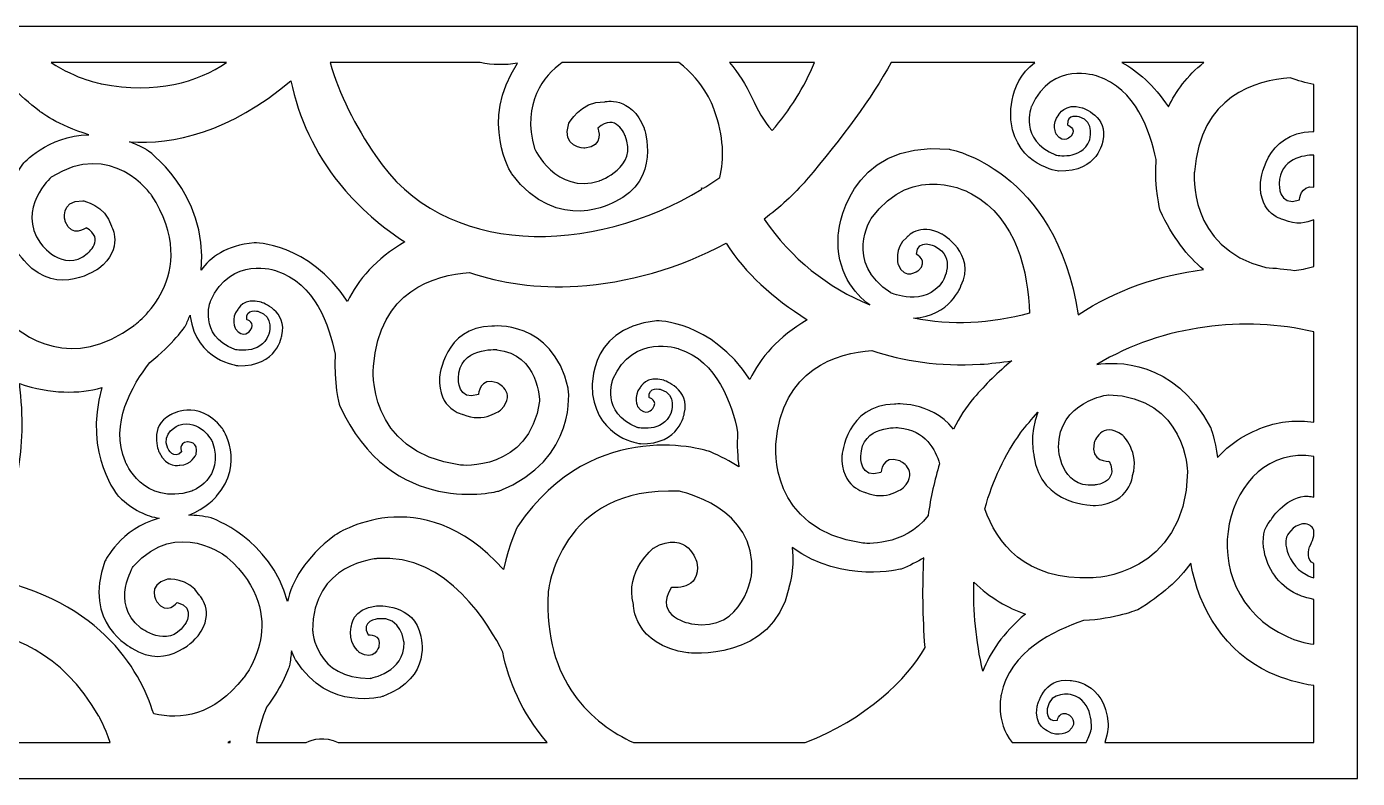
# Model space of a CAD drawing. Header units: centimetres. Extents: x -27 to -17.22, y -5.56 to -2.58.
# Drawn here: x -22.49 to -17.22, y -5.56 to -2.58 of the extents above; entities that cross this region are included whole.
import ezdxf

# ---------------------------------------------------------------- set-up
doc = ezdxf.new("R2010")
doc.units = ezdxf.units.CM
doc.header["$MEASUREMENT"] = 0
doc.layers.add('layer 1', color=7, linetype='Continuous')

msp = doc.modelspace()

# ---------------------------------------------------------------- linework, layer by layer
at = {"layer": 'layer 1', "color": 250}
for points, knots in [([(-17.2242, -2.57962), (-17.2242, -2.57962), (-17.2242, -5.55805), (-17.2242, -5.55805), (-17.2242, -5.55805), (-17.2242, -5.55805), (-26.99914, -5.55805), (-26.99914, -5.55805), (-26.99914, -5.55805), (-26.99914, -5.55805), (-26.99914, -2.57962), (-26.99914, -2.57962), (-26.99914, -2.57962), (-26.99914, -2.57962), (-17.2242, -2.57962), (-17.2242, -2.57962)], [0, 0, 0, 0, 0.2, 0.2, 0.2, 0.2, 0.4, 0.4, 0.4, 0.4, 0.6, 0.6, 0.6, 0.6, 1, 1, 1, 1]), ([(-25.19319, -2.7217), (-25.19319, -2.7217), (-24.76966, -2.7217), (-24.76966, -2.7217), (-24.76966, -2.7217), (-24.75116, -2.80445), (-24.698, -2.85995), (-24.698, -2.85995), (-24.698, -2.85995), (-24.56445, -3.00051), (-24.40727, -2.91109), (-24.40727, -2.91109), (-24.40727, -2.91109), (-24.30679, -2.84292), (-24.31102, -2.7623), (-24.3217, -2.7217), (-24.3217, -2.7217), (-24.3217, -2.7217), (-24.02784, -2.7217), (-24.02784, -2.7217), (-24.02784, -2.7217), (-23.98764, -2.76789), (-23.95603, -2.79324), (-23.95603, -2.79324), (-23.95603, -2.79324), (-23.57171, -3.01401), (-23.29933, -2.80427), (-23.2138, -2.7217), (-23.2138, -2.7217), (-23.2138, -2.7217), (-22.63111, -2.7217), (-22.63111, -2.7217), (-22.63111, -2.7217), (-22.586, -2.78634), (-22.52494, -2.85144), (-22.44338, -2.91507), (-22.44338, -2.91507), (-22.44338, -2.91507), (-22.37047, -2.97145), (-22.24733, -3.00783), (-22.24733, -3.00783), (-22.41365, -3.01214), (-22.50953, -3.12444), (-22.50953, -3.12444), (-22.50953, -3.12444), (-22.67567, -3.35256), (-22.49709, -3.51384), (-22.49709, -3.51384), (-22.49709, -3.51384), (-22.37146, -3.65599), (-22.20833, -3.53785), (-22.20833, -3.53785), (-22.20833, -3.53785), (-22.10668, -3.45782), (-22.15818, -3.3708), (-22.15818, -3.3708), (-22.15818, -3.3708), (-22.18306, -3.28562), (-22.27141, -3.26956), (-22.27141, -3.26956), (-22.27141, -3.26956), (-22.36687, -3.26689), (-22.3411, -3.35149), (-22.3411, -3.35149), (-22.3411, -3.35149), (-22.31522, -3.42027), (-22.25781, -3.37632), (-22.25781, -3.37632), (-22.25781, -3.37632), (-22.18065, -3.42166), (-22.25432, -3.47901), (-22.25432, -3.47901), (-22.25432, -3.47901), (-22.35056, -3.55978), (-22.43948, -3.43821), (-22.43948, -3.43821), (-22.43948, -3.43821), (-22.53559, -3.30036), (-22.39667, -3.17632), (-22.39667, -3.17632), (-22.39667, -3.17632), (-22.15764, -3.02339), (-21.99976, -3.24683), (-21.99976, -3.24683), (-21.99976, -3.24683), (-21.79184, -3.56787), (-22.06892, -3.76324), (-22.06892, -3.76324), (-22.06892, -3.76324), (-22.31281, -3.94466), (-22.50262, -3.81693), (-22.59921, -3.72049), (-22.59921, -3.72049), (-22.99398, -2.79799), (-24.23274, -2.74085), (-24.87494, -3.40558), (-24.87494, -3.40558), (-24.95037, -3.1229), (-25.05841, -2.90042), (-25.19319, -2.7217)], [0, 0, 0, 0, 0.0384615, 0.0384615, 0.0384615, 0.0384615, 0.0769231, 0.0769231, 0.0769231, 0.0769231, 0.1153846, 0.1153846, 0.1153846, 0.1153846, 0.1538462, 0.1538462, 0.1538462, 0.1538462, 0.1923077, 0.1923077, 0.1923077, 0.1923077, 0.2307692, 0.2307692, 0.2307692, 0.2307692, 0.2692308, 0.2692308, 0.2692308, 0.2692308, 0.3076923, 0.3076923, 0.3076923, 0.3076923, 0.3461538, 0.3461538, 0.3461538, 0.3461538, 0.3846154, 0.3846154, 0.3846154, 0.3846154, 0.4230769, 0.4230769, 0.4230769, 0.4230769, 0.4615385, 0.4615385, 0.4615385, 0.4615385, 0.5, 0.5, 0.5, 0.5, 0.5384615, 0.5384615, 0.5384615, 0.5384615, 0.5769231, 0.5769231, 0.5769231, 0.5769231, 0.6153846, 0.6153846, 0.6153846, 0.6153846, 0.6538462, 0.6538462, 0.6538462, 0.6538462, 0.6923077, 0.6923077, 0.6923077, 0.6923077, 0.7307692, 0.7307692, 0.7307692, 0.7307692, 0.7692308, 0.7692308, 0.7692308, 0.7692308, 0.8076923, 0.8076923, 0.8076923, 0.8076923, 0.8461538, 0.8461538, 0.8461538, 0.8461538, 0.8846154, 0.8846154, 0.8846154, 0.8846154, 0.9230769, 0.9230769, 0.9230769, 0.9230769, 1, 1, 1, 1]), ([(-22.39655, -2.7217), (-22.39655, -2.7217), (-21.70258, -2.7217), (-21.70258, -2.7217), (-21.70258, -2.7217), (-21.81841, -2.79968), (-21.97941, -2.84885), (-22.19797, -2.80614), (-22.19797, -2.80614), (-22.19797, -2.80614), (-22.29751, -2.78911), (-22.39655, -2.7217)], [0, 0, 0, 0, 0.25, 0.25, 0.25, 0.25, 0.5, 0.5, 0.5, 0.5, 1, 1, 1, 1]), ([(-21.29213, -2.7217), (-21.29213, -2.7217), (-20.69869, -2.7217), (-20.69869, -2.7217), (-20.69869, -2.7217), (-20.64979, -2.73224), (-20.59911, -2.73293), (-20.54975, -2.72466), (-20.54975, -2.72466), (-20.70471, -2.95588), (-20.57292, -3.16312), (-20.57292, -3.16312), (-20.57292, -3.16312), (-20.3894, -3.40781), (-20.1655, -3.27406), (-20.1655, -3.27406), (-20.1655, -3.27406), (-19.97826, -3.18909), (-20.04879, -2.9825), (-20.04879, -2.9825), (-20.04879, -2.9825), (-20.09939, -2.85174), (-20.20593, -2.87743), (-20.20593, -2.87743), (-20.20593, -2.87743), (-20.3021, -2.8761), (-20.34684, -2.96254), (-20.34684, -2.96254), (-20.34684, -2.96254), (-20.37996, -3.06061), (-20.28411, -3.06081), (-20.28411, -3.06081), (-20.28411, -3.06081), (-20.20461, -3.05586), (-20.2319, -2.98241), (-20.2319, -2.98241), (-20.2319, -2.98241), (-20.16038, -2.91688), (-20.12438, -3.01144), (-20.12438, -3.01144), (-20.12438, -3.01144), (-20.07129, -3.13684), (-20.22554, -3.19032), (-20.22554, -3.19032), (-20.22554, -3.19032), (-20.39893, -3.24606), (-20.48327, -3.06269), (-20.48327, -3.06269), (-20.48327, -3.06269), (-20.53387, -2.88084), (-20.44731, -2.77577), (-20.37289, -2.7217), (-20.37289, -2.7217), (-20.37289, -2.7217), (-19.91112, -2.7217), (-19.91112, -2.7217), (-19.91112, -2.7217), (-19.80744, -2.79825), (-19.77092, -2.90973), (-19.77092, -2.90973), (-19.77092, -2.90973), (-19.73302, -3.01628), (-19.73085, -3.10465), (-19.74961, -3.17756), (-19.74961, -3.17756), (-19.77033, -3.19216), (-19.7915, -3.20618), (-19.8131, -3.21953), (-19.8131, -3.21953), (-19.8131, -3.21953), (-19.82138, -3.21833), (-19.82138, -3.21833), (-19.82138, -3.21833), (-19.82138, -3.21833), (-19.81982, -3.22367), (-19.81982, -3.22367), (-19.81982, -3.22367), (-20.25288, -3.4876), (-20.84589, -3.49748), (-21.11241, -3.09076), (-21.11241, -3.09076), (-21.19316, -2.97292), (-21.2567, -2.84721), (-21.29213, -2.7217)], [0, 0, 0, 0, 0.0454545, 0.0454545, 0.0454545, 0.0454545, 0.0909091, 0.0909091, 0.0909091, 0.0909091, 0.1363636, 0.1363636, 0.1363636, 0.1363636, 0.1818182, 0.1818182, 0.1818182, 0.1818182, 0.2272727, 0.2272727, 0.2272727, 0.2272727, 0.2727273, 0.2727273, 0.2727273, 0.2727273, 0.3181818, 0.3181818, 0.3181818, 0.3181818, 0.3636364, 0.3636364, 0.3636364, 0.3636364, 0.4090909, 0.4090909, 0.4090909, 0.4090909, 0.4545455, 0.4545455, 0.4545455, 0.4545455, 0.5, 0.5, 0.5, 0.5, 0.5454545, 0.5454545, 0.5454545, 0.5454545, 0.5909091, 0.5909091, 0.5909091, 0.5909091, 0.6363636, 0.6363636, 0.6363636, 0.6363636, 0.6818182, 0.6818182, 0.6818182, 0.6818182, 0.7272727, 0.7272727, 0.7272727, 0.7272727, 0.7727273, 0.7727273, 0.7727273, 0.7727273, 0.8181818, 0.8181818, 0.8181818, 0.8181818, 0.8636364, 0.8636364, 0.8636364, 0.8636364, 0.9090909, 0.9090909, 0.9090909, 0.9090909, 1, 1, 1, 1]), ([(-19.71067, -2.7217), (-19.71067, -2.7217), (-19.37433, -2.7217), (-19.37433, -2.7217), (-19.37433, -2.7217), (-19.41438, -2.82039), (-19.47184, -2.91083), (-19.542, -2.99142), (-19.542, -2.99142), (-19.57628, -2.95378), (-19.59901, -2.90957), (-19.62166, -2.861), (-19.62166, -2.861), (-19.64563, -2.80959), (-19.67575, -2.76293), (-19.71067, -2.7217)], [0, 0, 0, 0, 0.2, 0.2, 0.2, 0.2, 0.4, 0.4, 0.4, 0.4, 0.6, 0.6, 0.6, 0.6, 1, 1, 1, 1]), ([(-19.07039, -2.7217), (-19.07039, -2.7217), (-18.502, -2.7217), (-18.502, -2.7217), (-18.502, -2.7217), (-18.61638, -2.8077), (-18.59572, -2.95666), (-18.59572, -2.95666), (-18.59572, -2.95666), (-18.57186, -3.13395), (-18.40601, -3.15208), (-18.40601, -3.15208), (-18.40601, -3.15208), (-18.24906, -3.15679), (-18.23269, -3.03199), (-18.23269, -3.03199), (-18.23269, -3.03199), (-18.20765, -2.9366), (-18.31382, -2.90109), (-18.31382, -2.90109), (-18.31382, -2.90109), (-18.38361, -2.88045), (-18.40704, -2.9293), (-18.40704, -2.9293), (-18.40704, -2.9293), (-18.43722, -2.96435), (-18.41669, -3.00601), (-18.41669, -3.00601), (-18.41669, -3.00601), (-18.38651, -3.04883), (-18.35764, -3.01305), (-18.35764, -3.01305), (-18.35764, -3.01305), (-18.33404, -2.98137), (-18.37183, -2.96926), (-18.37183, -2.96926), (-18.37183, -2.96926), (-18.37697, -2.92327), (-18.32573, -2.93708), (-18.32573, -2.93708), (-18.32573, -2.93708), (-18.25943, -2.95592), (-18.28509, -3.03049), (-18.28509, -3.03049), (-18.28509, -3.03049), (-18.31759, -3.11149), (-18.4194, -3.08811), (-18.4194, -3.08811), (-18.4194, -3.08811), (-18.56669, -3.02959), (-18.51509, -2.89626), (-18.51509, -2.89626), (-18.51509, -2.89626), (-18.43432, -2.71308), (-18.2553, -2.77575), (-18.2553, -2.77575), (-18.2553, -2.77575), (-18.10051, -2.82508), (-18.04489, -2.9949), (-18.02141, -3.1061), (-18.02141, -3.1061), (-18.02894, -3.22084), (-18.00493, -3.30795), (-18.00493, -3.30795), (-18.00493, -3.30795), (-17.95706, -3.41421), (-17.89709, -3.48941), (-17.83328, -3.54226), (-17.83328, -3.54226), (-18.01012, -3.56455), (-18.18184, -3.623), (-18.32946, -3.72134), (-18.32946, -3.72134), (-18.41881, -3.13943), (-18.84137, -3.06501), (-18.84137, -3.06501), (-18.84137, -3.06501), (-19.25377, -3.0289), (-19.27991, -3.40399), (-19.27991, -3.40399), (-19.27991, -3.40399), (-19.28993, -3.5526), (-19.21677, -3.63761), (-19.1546, -3.6825), (-19.1546, -3.6825), (-19.32121, -3.61426), (-19.46749, -3.49816), (-19.57344, -3.34201), (-19.57344, -3.34201), (-19.51147, -3.29599), (-19.45501, -3.24442), (-19.40651, -3.18758), (-19.40651, -3.18758), (-19.26255, -3.01703), (-19.1493, -2.86582), (-19.07039, -2.7217)], [0, 0, 0, 0, 0.04, 0.04, 0.04, 0.04, 0.08, 0.08, 0.08, 0.08, 0.12, 0.12, 0.12, 0.12, 0.16, 0.16, 0.16, 0.16, 0.2, 0.2, 0.2, 0.2, 0.24, 0.24, 0.24, 0.24, 0.28, 0.28, 0.28, 0.28, 0.32, 0.32, 0.32, 0.32, 0.36, 0.36, 0.36, 0.36, 0.4, 0.4, 0.4, 0.4, 0.44, 0.44, 0.44, 0.44, 0.48, 0.48, 0.48, 0.48, 0.52, 0.52, 0.52, 0.52, 0.56, 0.56, 0.56, 0.56, 0.6, 0.6, 0.6, 0.6, 0.64, 0.64, 0.64, 0.64, 0.68, 0.68, 0.68, 0.68, 0.72, 0.72, 0.72, 0.72, 0.76, 0.76, 0.76, 0.76, 0.8, 0.8, 0.8, 0.8, 0.84, 0.84, 0.84, 0.84, 0.88, 0.88, 0.88, 0.88, 0.92, 0.92, 0.92, 0.92, 1, 1, 1, 1]), ([(-18.15639, -2.7217), (-18.15639, -2.7217), (-17.83267, -2.7217), (-17.83267, -2.7217), (-17.83267, -2.7217), (-17.89804, -2.77567), (-17.94335, -2.83589), (-17.97271, -2.89773), (-17.97271, -2.89773), (-18.03014, -2.81033), (-18.09617, -2.75578), (-18.15639, -2.7217)], [0, 0, 0, 0, 0.25, 0.25, 0.25, 0.25, 0.5, 0.5, 0.5, 0.5, 1, 1, 1, 1]), ([(-17.39671, -2.80959), (-17.39671, -2.80959), (-17.39671, -2.99532), (-17.39671, -2.99532), (-17.39671, -2.99532), (-17.39937, -2.99551), (-17.40079, -2.99569), (-17.40079, -2.99569), (-17.40079, -2.99569), (-17.5905, -2.99738), (-17.60822, -3.19801), (-17.60822, -3.19801), (-17.60822, -3.19801), (-17.61441, -3.32723), (-17.51494, -3.34538), (-17.51494, -3.34538), (-17.51494, -3.34538), (-17.46805, -3.36694), (-17.42475, -3.35693), (-17.39671, -3.3448), (-17.39671, -3.3448), (-17.39671, -3.3448), (-17.39671, -3.52942), (-17.39671, -3.52942), (-17.39671, -3.52942), (-17.42498, -3.53891), (-17.4519, -3.54345), (-17.47373, -3.54548), (-17.47373, -3.54548), (-17.51128, -3.54013), (-17.54916, -3.53635), (-17.58723, -3.53414), (-17.58723, -3.53414), (-17.9, -3.45465), (-17.86981, -3.15553), (-17.86981, -3.15553), (-17.86981, -3.15553), (-17.84694, -2.85244), (-17.62606, -2.79282), (-17.48991, -2.78311), (-17.48991, -2.78311), (-17.45988, -2.79305), (-17.42883, -2.80194), (-17.39671, -2.80959)], [0, 0, 0, 0, 0.0833333, 0.0833333, 0.0833333, 0.0833333, 0.1666667, 0.1666667, 0.1666667, 0.1666667, 0.25, 0.25, 0.25, 0.25, 0.3333333, 0.3333333, 0.3333333, 0.3333333, 0.4166667, 0.4166667, 0.4166667, 0.4166667, 0.5, 0.5, 0.5, 0.5, 0.5833333, 0.5833333, 0.5833333, 0.5833333, 0.6666667, 0.6666667, 0.6666667, 0.6666667, 0.75, 0.75, 0.75, 0.75, 0.8333333, 0.8333333, 0.8333333, 0.8333333, 1, 1, 1, 1]), ([(-22.08637, -3.0364), (-22.06546, -3.0442), (-22.0439, -3.05372), (-22.0217, -3.06532), (-22.0217, -3.06532), (-22.0217, -3.06532), (-21.77403, -3.23309), (-21.80314, -3.54495), (-21.80314, -3.54495), (-21.76752, -3.49309), (-21.70439, -3.44744), (-21.5932, -3.4359), (-21.5932, -3.4359), (-21.5932, -3.4359), (-21.37749, -3.43433), (-21.22355, -3.66857), (-21.22355, -3.66857), (-21.18268, -3.58248), (-21.11091, -3.49953), (-20.9971, -3.43223), (-20.9971, -3.43223), (-21.108, -3.36005), (-21.19487, -3.27682), (-21.25545, -3.2015), (-21.25545, -3.2015), (-21.3523, -3.0812), (-21.41678, -2.94002), (-21.44804, -2.79382), (-21.44804, -2.79382), (-21.69087, -2.99995), (-21.91351, -3.04749), (-22.08637, -3.0364)], [0, 0, 0, 0, 0.1111111, 0.1111111, 0.1111111, 0.1111111, 0.2222222, 0.2222222, 0.2222222, 0.2222222, 0.3333333, 0.3333333, 0.3333333, 0.3333333, 0.4444444, 0.4444444, 0.4444444, 0.4444444, 0.5555556, 0.5555556, 0.5555556, 0.5555556, 0.6666667, 0.6666667, 0.6666667, 0.6666667, 0.7777778, 0.7777778, 0.7777778, 0.7777778, 1, 1, 1, 1]), ([(-18.98145, -3.7346), (-18.83409, -3.76391), (-18.67738, -3.75863), (-18.52264, -3.71435), (-18.52264, -3.71435), (-18.52788, -3.55575), (-18.57106, -3.34134), (-18.75223, -3.24176), (-18.75223, -3.24176), (-18.75223, -3.24176), (-18.9833, -3.10726), (-19.14936, -3.34045), (-19.14936, -3.34045), (-19.14936, -3.34045), (-19.26015, -3.51335), (-19.07149, -3.63455), (-19.07149, -3.63455), (-19.07149, -3.63455), (-18.93651, -3.69425), (-18.86704, -3.5898), (-18.86704, -3.5898), (-18.86704, -3.5898), (-18.80877, -3.49296), (-18.89804, -3.44965), (-18.89804, -3.44965), (-18.89804, -3.44965), (-18.96372, -3.41518), (-18.97074, -3.48144), (-18.97074, -3.48144), (-18.97074, -3.48144), (-18.92057, -3.50873), (-18.96237, -3.54579), (-18.96237, -3.54579), (-18.96237, -3.54579), (-19.01518, -3.58817), (-19.04313, -3.52171), (-19.04313, -3.52171), (-19.04313, -3.52171), (-19.06088, -3.45604), (-19.00891, -3.41519), (-19.00891, -3.41519), (-19.00891, -3.41519), (-18.96003, -3.35403), (-18.86935, -3.40165), (-18.86935, -3.40165), (-18.86935, -3.40165), (-18.73133, -3.47976), (-18.79417, -3.60674), (-18.79417, -3.60674), (-18.79417, -3.60674), (-18.83627, -3.72707), (-18.98145, -3.7346)], [0, 0, 0, 0, 0.0714286, 0.0714286, 0.0714286, 0.0714286, 0.1428571, 0.1428571, 0.1428571, 0.1428571, 0.2142857, 0.2142857, 0.2142857, 0.2142857, 0.2857143, 0.2857143, 0.2857143, 0.2857143, 0.3571429, 0.3571429, 0.3571429, 0.3571429, 0.4285714, 0.4285714, 0.4285714, 0.4285714, 0.5, 0.5, 0.5, 0.5, 0.5714286, 0.5714286, 0.5714286, 0.5714286, 0.6428571, 0.6428571, 0.6428571, 0.6428571, 0.7142857, 0.7142857, 0.7142857, 0.7142857, 0.7857143, 0.7857143, 0.7857143, 0.7857143, 0.8571429, 0.8571429, 0.8571429, 0.8571429, 1, 1, 1, 1]), ([(-17.39671, -3.08846), (-17.39671, -3.08846), (-17.39671, -3.21541), (-17.39671, -3.21541), (-17.39671, -3.21541), (-17.45007, -3.20617), (-17.45379, -3.26654), (-17.45379, -3.26654), (-17.45379, -3.26654), (-17.53861, -3.29508), (-17.53363, -3.20186), (-17.53363, -3.20186), (-17.53363, -3.20186), (-17.53196, -3.10103), (-17.43494, -3.0892), (-17.39671, -3.08846)], [0, 0, 0, 0, 0.2, 0.2, 0.2, 0.2, 0.4, 0.4, 0.4, 0.4, 0.6, 0.6, 0.6, 0.6, 1, 1, 1, 1]), ([(-21.85188, -4.51459), (-21.82447, -4.51564), (-21.79512, -4.51924), (-21.76372, -4.52606), (-21.76372, -4.52606), (-21.76372, -4.52606), (-21.52819, -4.60606), (-21.46105, -4.85756), (-21.46105, -4.85756), (-21.4433, -4.77759), (-21.39239, -4.68547), (-21.27488, -4.59546), (-21.27488, -4.59546), (-21.27488, -4.59546), (-20.93558, -4.36216), (-20.60584, -4.73025), (-20.60584, -4.73025), (-20.58349, -4.62535), (-20.54941, -4.55881), (-20.54941, -4.55881), (-20.54941, -4.55881), (-20.24191, -4.10926), (-19.78849, -4.26347), (-19.78849, -4.26347), (-19.78849, -4.26347), (-19.74494, -4.28182), (-19.70705, -4.30193), (-19.67399, -4.32321), (-19.67399, -4.32321), (-19.67861, -4.28768), (-19.68202, -4.23987), (-19.67849, -4.18599), (-19.67849, -4.18599), (-19.70196, -4.07478), (-19.75759, -3.90497), (-19.91237, -3.85564), (-19.91237, -3.85564), (-19.91237, -3.85564), (-20.0914, -3.79296), (-20.17216, -3.97615), (-20.17216, -3.97615), (-20.17216, -3.97615), (-20.22377, -4.10948), (-20.07647, -4.168), (-20.07647, -4.168), (-20.07647, -4.168), (-19.97466, -4.19137), (-19.94216, -4.11038), (-19.94216, -4.11038), (-19.94216, -4.11038), (-19.9165, -4.03581), (-19.98281, -4.01697), (-19.98281, -4.01697), (-19.98281, -4.01697), (-20.03405, -4.00315), (-20.02891, -4.04915), (-20.02891, -4.04915), (-20.02891, -4.04915), (-19.99111, -4.06125), (-20.01472, -4.09294), (-20.01472, -4.09294), (-20.01472, -4.09294), (-20.04358, -4.12872), (-20.07376, -4.0859), (-20.07376, -4.0859), (-20.07376, -4.0859), (-20.0943, -4.04424), (-20.06411, -4.00919), (-20.06411, -4.00919), (-20.06411, -4.00919), (-20.04068, -3.96034), (-19.97089, -3.98098), (-19.97089, -3.98098), (-19.97089, -3.98098), (-19.86473, -4.0165), (-19.88976, -4.11188), (-19.88976, -4.11188), (-19.88976, -4.11188), (-19.90613, -4.23668), (-20.06309, -4.23197), (-20.06309, -4.23197), (-20.06309, -4.23197), (-20.22894, -4.21384), (-20.2528, -4.03655), (-20.2528, -4.03655), (-20.2528, -4.03655), (-20.28914, -3.775), (-19.99944, -3.74495), (-19.99944, -3.74495), (-19.99944, -3.74495), (-19.78372, -3.74338), (-19.62978, -3.97762), (-19.62978, -3.97762), (-19.58892, -3.89153), (-19.51715, -3.80858), (-19.40333, -3.74127), (-19.40333, -3.74127), (-19.54022, -3.65218), (-19.64724, -3.55919), (-19.72434, -3.43777), (-19.72434, -3.43777), (-19.90868, -3.53752), (-20.1195, -3.59618), (-20.31147, -3.60836), (-20.31147, -3.60836), (-20.47455, -3.61842), (-20.61641, -3.59514), (-20.74075, -3.55396), (-20.74075, -3.55396), (-20.8769, -3.56367), (-21.09778, -3.62328), (-21.12065, -3.92638), (-21.12065, -3.92638), (-21.12065, -3.92638), (-21.15475, -4.2637), (-20.776, -4.31714), (-20.776, -4.31714), (-20.776, -4.31714), (-20.50378, -4.34438), (-20.46258, -4.06362), (-20.46258, -4.06362), (-20.46258, -4.06362), (-20.46518, -3.8774), (-20.63228, -3.85962), (-20.63228, -3.85962), (-20.63228, -3.85962), (-20.78238, -3.84708), (-20.78447, -3.9727), (-20.78447, -3.9727), (-20.78447, -3.9727), (-20.78945, -4.06593), (-20.70463, -4.03738), (-20.70463, -4.03738), (-20.70463, -4.03738), (-20.70019, -3.96522), (-20.63128, -3.99076), (-20.63128, -3.99076), (-20.63128, -3.99076), (-20.55051, -4.02675), (-20.6151, -4.0971), (-20.6151, -4.0971), (-20.6151, -4.0971), (-20.68515, -4.15329), (-20.76578, -4.11623), (-20.76578, -4.11623), (-20.76578, -4.11623), (-20.86525, -4.09808), (-20.85906, -3.96886), (-20.85906, -3.96886), (-20.85906, -3.96886), (-20.84133, -3.76823), (-20.65163, -3.76654), (-20.65163, -3.76654), (-20.65163, -3.76654), (-20.41277, -3.7374), (-20.34941, -4.0124), (-20.34941, -4.0124), (-20.34941, -4.0124), (-20.30694, -4.2948), (-20.62455, -4.41955), (-20.62455, -4.41955), (-20.62455, -4.41955), (-21.051, -4.53336), (-21.25577, -4.0788), (-21.25577, -4.0788), (-21.25577, -4.0788), (-21.27978, -3.99169), (-21.27225, -3.87694), (-21.27225, -3.87694), (-21.29573, -3.76574), (-21.35135, -3.59593), (-21.50614, -3.54659), (-21.50614, -3.54659), (-21.50614, -3.54659), (-21.68517, -3.48392), (-21.76593, -3.6671), (-21.76593, -3.6671), (-21.76593, -3.6671), (-21.81753, -3.80044), (-21.67024, -3.85895), (-21.67024, -3.85895), (-21.67024, -3.85895), (-21.56842, -3.88233), (-21.53593, -3.80134), (-21.53593, -3.80134), (-21.53593, -3.80134), (-21.51027, -3.72677), (-21.57658, -3.70793), (-21.57658, -3.70793), (-21.57658, -3.70793), (-21.62782, -3.69411), (-21.62267, -3.7401), (-21.62267, -3.7401), (-21.62267, -3.7401), (-21.58488, -3.75222), (-21.60849, -3.7839), (-21.60849, -3.7839), (-21.60849, -3.7839), (-21.63735, -3.81968), (-21.66753, -3.77686), (-21.66753, -3.77686), (-21.66753, -3.77686), (-21.68807, -3.73519), (-21.65787, -3.70015), (-21.65787, -3.70015), (-21.65787, -3.70015), (-21.63445, -3.65129), (-21.56465, -3.67194), (-21.56465, -3.67194), (-21.56465, -3.67194), (-21.45849, -3.70745), (-21.48353, -3.80283), (-21.48353, -3.80283), (-21.48353, -3.80283), (-21.49989, -3.92764), (-21.65686, -3.92293), (-21.65686, -3.92293), (-21.65686, -3.92293), (-21.8227, -3.90479), (-21.84656, -3.7275), (-21.84656, -3.7275), (-21.84656, -3.7275), (-21.84679, -3.72588), (-21.84707, -3.72289), (-21.84707, -3.72289), (-21.85257, -3.73684), (-21.85862, -3.75099), (-21.86525, -3.76537), (-21.86525, -3.76537), (-21.86525, -3.76537), (-21.91529, -3.8406), (-22.00688, -3.91014), (-22.00688, -3.91014), (-22.07547, -4.00076), (-22.16725, -4.15408), (-22.10303, -4.30331), (-22.10303, -4.30331), (-22.10303, -4.30331), (-22.033, -4.47959), (-21.84173, -4.4205), (-21.84173, -4.4205), (-21.84173, -4.4205), (-21.70721, -4.37207), (-21.75958, -4.22248), (-21.75958, -4.22248), (-21.75958, -4.22248), (-21.80866, -4.13026), (-21.89113, -4.15882), (-21.89113, -4.15882), (-21.89113, -4.15882), (-21.96427, -4.18833), (-21.93502, -4.25075), (-21.93502, -4.25075), (-21.93502, -4.25075), (-21.91187, -4.2985), (-21.88051, -4.26447), (-21.88051, -4.26447), (-21.88051, -4.26447), (-21.89615, -4.22798), (-21.85674, -4.22504), (-21.85674, -4.22504), (-21.85674, -4.22504), (-21.81079, -4.22339), (-21.82335, -4.27425), (-21.82335, -4.27425), (-21.82335, -4.27425), (-21.84135, -4.31707), (-21.88761, -4.31724), (-21.88761, -4.31724), (-21.88761, -4.31724), (-21.93985, -4.33158), (-21.97001, -4.26533), (-21.97001, -4.26533), (-21.97001, -4.26533), (-22.01279, -4.16189), (-21.92435, -4.11827), (-21.92435, -4.11827), (-21.92435, -4.11827), (-21.81937, -4.04881), (-21.72004, -4.17044), (-21.72004, -4.17044), (-21.72004, -4.17044), (-21.62502, -4.30756), (-21.74326, -4.44179), (-21.74326, -4.44179), (-21.74326, -4.44179), (-21.78471, -4.48924), (-21.85188, -4.51459)], [0, 0, 0, 0, 0.0136986, 0.0136986, 0.0136986, 0.0136986, 0.0273973, 0.0273973, 0.0273973, 0.0273973, 0.0410959, 0.0410959, 0.0410959, 0.0410959, 0.0547945, 0.0547945, 0.0547945, 0.0547945, 0.0684932, 0.0684932, 0.0684932, 0.0684932, 0.0821918, 0.0821918, 0.0821918, 0.0821918, 0.0958904, 0.0958904, 0.0958904, 0.0958904, 0.109589, 0.109589, 0.109589, 0.109589, 0.1232877, 0.1232877, 0.1232877, 0.1232877, 0.1369863, 0.1369863, 0.1369863, 0.1369863, 0.1506849, 0.1506849, 0.1506849, 0.1506849, 0.1643836, 0.1643836, 0.1643836, 0.1643836, 0.1780822, 0.1780822, 0.1780822, 0.1780822, 0.1917808, 0.1917808, 0.1917808, 0.1917808, 0.2054795, 0.2054795, 0.2054795, 0.2054795, 0.2191781, 0.2191781, 0.2191781, 0.2191781, 0.2328767, 0.2328767, 0.2328767, 0.2328767, 0.2465753, 0.2465753, 0.2465753, 0.2465753, 0.260274, 0.260274, 0.260274, 0.260274, 0.2739726, 0.2739726, 0.2739726, 0.2739726, 0.2876712, 0.2876712, 0.2876712, 0.2876712, 0.3013699, 0.3013699, 0.3013699, 0.3013699, 0.3150685, 0.3150685, 0.3150685, 0.3150685, 0.3287671, 0.3287671, 0.3287671, 0.3287671, 0.3424658, 0.3424658, 0.3424658, 0.3424658, 0.3561644, 0.3561644, 0.3561644, 0.3561644, 0.369863, 0.369863, 0.369863, 0.369863, 0.3835616, 0.3835616, 0.3835616, 0.3835616, 0.3972603, 0.3972603, 0.3972603, 0.3972603, 0.4109589, 0.4109589, 0.4109589, 0.4109589, 0.4246575, 0.4246575, 0.4246575, 0.4246575, 0.4383562, 0.4383562, 0.4383562, 0.4383562, 0.4520548, 0.4520548, 0.4520548, 0.4520548, 0.4657534, 0.4657534, 0.4657534, 0.4657534, 0.4794521, 0.4794521, 0.4794521, 0.4794521, 0.4931507, 0.4931507, 0.4931507, 0.4931507, 0.5068493, 0.5068493, 0.5068493, 0.5068493, 0.5205479, 0.5205479, 0.5205479, 0.5205479, 0.5342466, 0.5342466, 0.5342466, 0.5342466, 0.5479452, 0.5479452, 0.5479452, 0.5479452, 0.5616438, 0.5616438, 0.5616438, 0.5616438, 0.5753425, 0.5753425, 0.5753425, 0.5753425, 0.5890411, 0.5890411, 0.5890411, 0.5890411, 0.6027397, 0.6027397, 0.6027397, 0.6027397, 0.6164384, 0.6164384, 0.6164384, 0.6164384, 0.630137, 0.630137, 0.630137, 0.630137, 0.6438356, 0.6438356, 0.6438356, 0.6438356, 0.6575342, 0.6575342, 0.6575342, 0.6575342, 0.6712329, 0.6712329, 0.6712329, 0.6712329, 0.6849315, 0.6849315, 0.6849315, 0.6849315, 0.6986301, 0.6986301, 0.6986301, 0.6986301, 0.7123288, 0.7123288, 0.7123288, 0.7123288, 0.7260274, 0.7260274, 0.7260274, 0.7260274, 0.739726, 0.739726, 0.739726, 0.739726, 0.7534247, 0.7534247, 0.7534247, 0.7534247, 0.7671233, 0.7671233, 0.7671233, 0.7671233, 0.7808219, 0.7808219, 0.7808219, 0.7808219, 0.7945205, 0.7945205, 0.7945205, 0.7945205, 0.8082192, 0.8082192, 0.8082192, 0.8082192, 0.8219178, 0.8219178, 0.8219178, 0.8219178, 0.8356164, 0.8356164, 0.8356164, 0.8356164, 0.8493151, 0.8493151, 0.8493151, 0.8493151, 0.8630137, 0.8630137, 0.8630137, 0.8630137, 0.8767123, 0.8767123, 0.8767123, 0.8767123, 0.890411, 0.890411, 0.890411, 0.890411, 0.9041096, 0.9041096, 0.9041096, 0.9041096, 0.9178082, 0.9178082, 0.9178082, 0.9178082, 0.9315068, 0.9315068, 0.9315068, 0.9315068, 0.9452055, 0.9452055, 0.9452055, 0.9452055, 0.9589041, 0.9589041, 0.9589041, 0.9589041, 0.9726027, 0.9726027, 0.9726027, 0.9726027, 1, 1, 1, 1]), ([(-17.39671, -3.78884), (-17.39671, -3.78884), (-17.39671, -4.14687), (-17.39671, -4.14687), (-17.39671, -4.14687), (-17.46188, -4.13715), (-17.5302, -4.14258), (-17.59649, -4.16717), (-17.59649, -4.16717), (-17.67223, -4.19377), (-17.73237, -4.23549), (-17.7781, -4.28706), (-17.7781, -4.28706), (-17.78732, -4.21446), (-17.80579, -4.16769), (-17.80579, -4.16769), (-17.80579, -4.16769), (-17.95125, -3.89525), (-18.18349, -3.90695), (-18.25615, -3.91822), (-18.25615, -3.91822), (-17.9899, -3.75931), (-17.66961, -3.72505), (-17.39671, -3.78884)], [0, 0, 0, 0, 0.1428571, 0.1428571, 0.1428571, 0.1428571, 0.2857143, 0.2857143, 0.2857143, 0.2857143, 0.4285714, 0.4285714, 0.4285714, 0.4285714, 0.5714286, 0.5714286, 0.5714286, 0.5714286, 0.7142857, 0.7142857, 0.7142857, 0.7142857, 1, 1, 1, 1]), ([(-22.16393, -5.41597), (-22.16393, -5.41597), (-22.55119, -5.41597), (-22.55119, -5.41597), (-22.55119, -5.41597), (-22.6126, -5.36117), (-22.71093, -5.30895), (-22.8347, -5.36503), (-22.8347, -5.36503), (-22.8347, -5.36503), (-22.87802, -5.37842), (-22.92591, -5.41597), (-22.92591, -5.41597), (-22.92591, -5.41597), (-23.25578, -5.41597), (-23.25578, -5.41597), (-23.25578, -5.41597), (-23.30757, -5.28264), (-23.4137, -5.22153), (-23.4137, -5.22153), (-23.4137, -5.22153), (-23.68976, -5.08984), (-23.82611, -5.31216), (-23.82611, -5.31216), (-23.82611, -5.31216), (-23.85394, -5.34782), (-23.86797, -5.38292), (-23.87295, -5.41597), (-23.87295, -5.41597), (-23.87295, -5.41597), (-24.02151, -5.41597), (-24.02151, -5.41597), (-24.02151, -5.41597), (-24.04484, -5.34619), (-24.14298, -5.09631), (-24.40494, -4.90115), (-24.40494, -4.90115), (-24.39679, -4.89939), (-24.38859, -4.89751), (-24.38034, -4.89553), (-24.38034, -4.89553), (-24.2389, -4.86245), (-24.13793, -4.88766), (-23.99751, -4.879), (-23.99751, -4.879), (-24.10901, -4.81242), (-24.21822, -4.72699), (-24.34618, -4.69987), (-24.34618, -4.69987), (-24.4602, -4.67593), (-24.55437, -4.71942), (-24.65861, -4.7581), (-24.65861, -4.7581), (-24.77303, -4.71095), (-24.90659, -4.67591), (-25.06233, -4.66073), (-25.06233, -4.66073), (-24.99358, -4.46717), (-24.94988, -4.29538), (-24.90369, -4.13844), (-24.90369, -4.13844), (-24.88974, -4.27279), (-24.76874, -4.34426), (-24.76874, -4.34426), (-24.76874, -4.34426), (-24.60222, -4.44358), (-24.47499, -4.31509), (-24.47499, -4.31509), (-24.47499, -4.31509), (-24.36515, -4.18508), (-24.46, -4.08703), (-24.46, -4.08703), (-24.46, -4.08703), (-24.52406, -4.00147), (-24.62578, -4.0676), (-24.62578, -4.0676), (-24.62578, -4.0676), (-24.69037, -4.11289), (-24.66471, -4.16572), (-24.66471, -4.16572), (-24.66471, -4.16572), (-24.65533, -4.21497), (-24.60614, -4.22564), (-24.60614, -4.22564), (-24.60614, -4.22564), (-24.54945, -4.22891), (-24.56034, -4.18029), (-24.56034, -4.18029), (-24.56034, -4.18029), (-24.5713, -4.13889), (-24.60706, -4.1628), (-24.60706, -4.1628), (-24.60706, -4.1628), (-24.64956, -4.13614), (-24.60328, -4.10199), (-24.60328, -4.10199), (-24.60328, -4.10199), (-24.54259, -4.05843), (-24.49661, -4.13049), (-24.49661, -4.13049), (-24.49661, -4.13049), (-24.4498, -4.21268), (-24.5383, -4.2833), (-24.5383, -4.2833), (-24.5383, -4.2833), (-24.68728, -4.36881), (-24.76561, -4.23512), (-24.76561, -4.23512), (-24.76561, -4.23512), (-24.86658, -4.04306), (-24.69267, -3.93342), (-24.69267, -3.93342), (-24.69267, -3.93342), (-24.54643, -3.83535), (-24.36484, -3.90267), (-24.25465, -3.95774), (-24.25465, -3.95774), (-24.16236, -4.04151), (-24.07226, -4.07987), (-24.07226, -4.07987), (-24.07226, -4.07987), (-23.99436, -4.09962), (-23.92388, -4.10667), (-23.86024, -4.10447), (-23.86024, -4.10447), (-23.88335, -4.12181), (-23.90462, -4.14182), (-23.92366, -4.16438), (-23.92366, -4.16438), (-23.99925, -4.25102), (-24.03075, -4.38096), (-24.02407, -4.50306), (-24.02407, -4.50306), (-24.00493, -4.8531), (-23.66194, -5.10418), (-23.36891, -5.10241), (-23.36891, -5.10241), (-23.24431, -5.10176), (-23.12682, -5.06813), (-23.01963, -5.01299), (-23.01963, -5.01299), (-23.01963, -5.01299), (-23.02299, -5.01769), (-23.02299, -5.01769), (-23.02299, -5.01769), (-23.02299, -5.01769), (-22.50392, -4.79777), (-22.20869, -5.31116), (-22.20869, -5.31116), (-22.20869, -5.31116), (-22.18397, -5.35191), (-22.16393, -5.41597)], [0, 0, 0, 0, 0.025641, 0.025641, 0.025641, 0.025641, 0.0512821, 0.0512821, 0.0512821, 0.0512821, 0.0769231, 0.0769231, 0.0769231, 0.0769231, 0.1025641, 0.1025641, 0.1025641, 0.1025641, 0.1282051, 0.1282051, 0.1282051, 0.1282051, 0.1538462, 0.1538462, 0.1538462, 0.1538462, 0.1794872, 0.1794872, 0.1794872, 0.1794872, 0.2051282, 0.2051282, 0.2051282, 0.2051282, 0.2307692, 0.2307692, 0.2307692, 0.2307692, 0.2564103, 0.2564103, 0.2564103, 0.2564103, 0.2820513, 0.2820513, 0.2820513, 0.2820513, 0.3076923, 0.3076923, 0.3076923, 0.3076923, 0.3333333, 0.3333333, 0.3333333, 0.3333333, 0.3589744, 0.3589744, 0.3589744, 0.3589744, 0.3846154, 0.3846154, 0.3846154, 0.3846154, 0.4102564, 0.4102564, 0.4102564, 0.4102564, 0.4358974, 0.4358974, 0.4358974, 0.4358974, 0.4615385, 0.4615385, 0.4615385, 0.4615385, 0.4871795, 0.4871795, 0.4871795, 0.4871795, 0.5128205, 0.5128205, 0.5128205, 0.5128205, 0.5384615, 0.5384615, 0.5384615, 0.5384615, 0.5641026, 0.5641026, 0.5641026, 0.5641026, 0.5897436, 0.5897436, 0.5897436, 0.5897436, 0.6153846, 0.6153846, 0.6153846, 0.6153846, 0.6410256, 0.6410256, 0.6410256, 0.6410256, 0.6666667, 0.6666667, 0.6666667, 0.6666667, 0.6923077, 0.6923077, 0.6923077, 0.6923077, 0.7179487, 0.7179487, 0.7179487, 0.7179487, 0.7435897, 0.7435897, 0.7435897, 0.7435897, 0.7692308, 0.7692308, 0.7692308, 0.7692308, 0.7948718, 0.7948718, 0.7948718, 0.7948718, 0.8205128, 0.8205128, 0.8205128, 0.8205128, 0.8461538, 0.8461538, 0.8461538, 0.8461538, 0.8717949, 0.8717949, 0.8717949, 0.8717949, 0.8974359, 0.8974359, 0.8974359, 0.8974359, 0.9230769, 0.9230769, 0.9230769, 0.9230769, 0.9487179, 0.9487179, 0.9487179, 0.9487179, 1, 1, 1, 1]), ([(-18.59328, -3.9034), (-18.63532, -3.91014), (-18.67693, -3.91481), (-18.71771, -3.9174), (-18.71771, -3.9174), (-18.88078, -3.92746), (-19.02264, -3.90418), (-19.14699, -3.863), (-19.14699, -3.863), (-19.28313, -3.87271), (-19.50401, -3.93233), (-19.52688, -4.23543), (-19.52688, -4.23543), (-19.52688, -4.23543), (-19.56098, -4.57274), (-19.18224, -4.62618), (-19.18224, -4.62618), (-19.18224, -4.62618), (-19.01661, -4.64276), (-18.92419, -4.51678), (-18.92419, -4.51678), (-18.91359, -4.444), (-18.89863, -4.37517), (-18.87881, -4.31157), (-18.87881, -4.31157), (-18.89451, -4.25556), (-18.93485, -4.17969), (-19.03852, -4.16866), (-19.03852, -4.16866), (-19.03852, -4.16866), (-19.18862, -4.15613), (-19.19071, -4.28175), (-19.19071, -4.28175), (-19.19071, -4.28175), (-19.19569, -4.37497), (-19.11087, -4.34643), (-19.11087, -4.34643), (-19.11087, -4.34643), (-19.10643, -4.27426), (-19.03752, -4.2998), (-19.03752, -4.2998), (-19.03752, -4.2998), (-18.95674, -4.3358), (-19.02134, -4.40615), (-19.02134, -4.40615), (-19.02134, -4.40615), (-19.09139, -4.46233), (-19.17201, -4.42527), (-19.17201, -4.42527), (-19.17201, -4.42527), (-19.27149, -4.40712), (-19.26529, -4.2779), (-19.26529, -4.2779), (-19.26529, -4.2779), (-19.24757, -4.07727), (-19.05786, -4.07558), (-19.05786, -4.07558), (-19.05786, -4.07558), (-18.91786, -4.05851), (-18.8238, -4.17392), (-18.8238, -4.17392), (-18.80066, -4.12819), (-18.77384, -4.08684), (-18.74304, -4.05066), (-18.74304, -4.05066), (-18.69733, -3.99716), (-18.64685, -3.9488), (-18.59328, -3.9034)], [0, 0, 0, 0, 0.0555556, 0.0555556, 0.0555556, 0.0555556, 0.1111111, 0.1111111, 0.1111111, 0.1111111, 0.1666667, 0.1666667, 0.1666667, 0.1666667, 0.2222222, 0.2222222, 0.2222222, 0.2222222, 0.2777778, 0.2777778, 0.2777778, 0.2777778, 0.3333333, 0.3333333, 0.3333333, 0.3333333, 0.3888889, 0.3888889, 0.3888889, 0.3888889, 0.4444444, 0.4444444, 0.4444444, 0.4444444, 0.5, 0.5, 0.5, 0.5, 0.5555556, 0.5555556, 0.5555556, 0.5555556, 0.6111111, 0.6111111, 0.6111111, 0.6111111, 0.6666667, 0.6666667, 0.6666667, 0.6666667, 0.7222222, 0.7222222, 0.7222222, 0.7222222, 0.7777778, 0.7777778, 0.7777778, 0.7777778, 0.8333333, 0.8333333, 0.8333333, 0.8333333, 0.8888889, 0.8888889, 0.8888889, 0.8888889, 1, 1, 1, 1]), ([(-21.99113, -5.30229), (-21.88492, -5.32717), (-21.75364, -5.31101), (-21.63519, -5.1595), (-21.63519, -5.1595), (-21.63519, -5.1595), (-21.43604, -4.91769), (-21.69979, -4.68243), (-21.69979, -4.68243), (-21.69979, -4.68243), (-21.89509, -4.52192), (-22.07071, -4.71662), (-22.07071, -4.71662), (-22.07071, -4.71662), (-22.16418, -4.8611), (-22.04485, -4.96045), (-22.04485, -4.96045), (-22.04485, -4.96045), (-21.93589, -5.04704), (-21.86987, -4.95154), (-21.86987, -4.95154), (-21.86987, -4.95154), (-21.81825, -4.88243), (-21.89809, -4.86089), (-21.89809, -4.86089), (-21.89809, -4.86089), (-21.9385, -4.91409), (-21.97838, -4.85912), (-21.97838, -4.85912), (-21.97838, -4.85912), (-22.02202, -4.79004), (-21.9363, -4.76908), (-21.9363, -4.76908), (-21.9363, -4.76908), (-21.85365, -4.7618), (-21.81066, -4.83163), (-21.81066, -4.83163), (-21.81066, -4.83163), (-21.7435, -4.89658), (-21.81452, -4.99273), (-21.81452, -4.99273), (-21.81452, -4.99273), (-21.931, -5.13787), (-22.07769, -5.04192), (-22.07769, -5.04192), (-22.07769, -5.04192), (-22.27625, -4.94185), (-22.18396, -4.69798), (-22.18396, -4.69798), (-22.18396, -4.69798), (-22.12361, -4.56943), (-21.96979, -4.52737), (-21.96979, -4.52737), (-22.01854, -4.51967), (-22.07264, -4.49491), (-22.12955, -4.44162), (-22.12955, -4.44162), (-22.12955, -4.44162), (-22.27214, -4.27975), (-22.19617, -4.00995), (-22.19617, -4.00995), (-22.28797, -4.03552), (-22.39766, -4.0357), (-22.52309, -3.99387), (-22.52309, -3.99387), (-22.50489, -4.12494), (-22.5108, -4.2451), (-22.52797, -4.34021), (-22.52797, -4.34021), (-22.55533, -4.49222), (-22.61967, -4.63346), (-22.70959, -4.75291), (-22.70959, -4.75291), (-22.20936, -4.82957), (-22.04479, -5.13018), (-21.99113, -5.30229)], [0, 0, 0, 0, 0.05, 0.05, 0.05, 0.05, 0.1, 0.1, 0.1, 0.1, 0.15, 0.15, 0.15, 0.15, 0.2, 0.2, 0.2, 0.2, 0.25, 0.25, 0.25, 0.25, 0.3, 0.3, 0.3, 0.3, 0.35, 0.35, 0.35, 0.35, 0.4, 0.4, 0.4, 0.4, 0.45, 0.45, 0.45, 0.45, 0.5, 0.5, 0.5, 0.5, 0.55, 0.55, 0.55, 0.55, 0.6, 0.6, 0.6, 0.6, 0.65, 0.65, 0.65, 0.65, 0.7, 0.7, 0.7, 0.7, 0.75, 0.75, 0.75, 0.75, 0.8, 0.8, 0.8, 0.8, 0.85, 0.85, 0.85, 0.85, 0.9, 0.9, 0.9, 0.9, 1, 1, 1, 1]), ([(-18.48947, -4.10761), (-18.51331, -4.13345), (-18.53626, -4.16063), (-18.55798, -4.18957), (-18.55798, -4.18957), (-18.62048, -4.27537), (-18.66828, -4.37733), (-18.6997, -4.48979), (-18.6997, -4.48979), (-18.65282, -4.62445), (-18.54201, -4.77464), (-18.27437, -4.76371), (-18.27437, -4.76371), (-18.27437, -4.76371), (-17.90696, -4.75804), (-17.89701, -4.34359), (-17.89701, -4.34359), (-17.89701, -4.34359), (-17.90187, -4.04712), (-18.2093, -4.03803), (-18.2093, -4.03803), (-18.2093, -4.03803), (-18.40944, -4.06423), (-18.4076, -4.24635), (-18.4076, -4.24635), (-18.4076, -4.24635), (-18.40224, -4.40951), (-18.26674, -4.39598), (-18.26674, -4.39598), (-18.26674, -4.39598), (-18.16575, -4.38963), (-18.20714, -4.3019), (-18.20714, -4.3019), (-18.20714, -4.3019), (-18.28538, -4.30619), (-18.26654, -4.22879), (-18.26654, -4.22879), (-18.26654, -4.22879), (-18.23794, -4.13732), (-18.1541, -4.19802), (-18.1541, -4.19802), (-18.1541, -4.19802), (-18.08481, -4.26637), (-18.11457, -4.35783), (-18.11457, -4.35783), (-18.11457, -4.35783), (-18.12162, -4.46719), (-18.26151, -4.47675), (-18.26151, -4.47675), (-18.26151, -4.47675), (-18.47972, -4.48288), (-18.50537, -4.27887), (-18.50537, -4.27887), (-18.50537, -4.27887), (-18.52515, -4.19709), (-18.48947, -4.10761)], [0, 0, 0, 0, 0.0666667, 0.0666667, 0.0666667, 0.0666667, 0.1333333, 0.1333333, 0.1333333, 0.1333333, 0.2, 0.2, 0.2, 0.2, 0.2666667, 0.2666667, 0.2666667, 0.2666667, 0.3333333, 0.3333333, 0.3333333, 0.3333333, 0.4, 0.4, 0.4, 0.4, 0.4666667, 0.4666667, 0.4666667, 0.4666667, 0.5333333, 0.5333333, 0.5333333, 0.5333333, 0.6, 0.6, 0.6, 0.6, 0.6666667, 0.6666667, 0.6666667, 0.6666667, 0.7333333, 0.7333333, 0.7333333, 0.7333333, 0.8, 0.8, 0.8, 0.8, 0.8666667, 0.8666667, 0.8666667, 0.8666667, 1, 1, 1, 1]), ([(-17.39671, -4.28212), (-17.39671, -4.28212), (-17.39671, -4.44435), (-17.39671, -4.44435), (-17.39671, -4.44435), (-17.40383, -4.44231), (-17.41122, -4.44101), (-17.41891, -4.44045), (-17.41891, -4.44045), (-17.49861, -4.43488), (-17.56177, -4.52448), (-17.56789, -4.53662), (-17.56789, -4.53662), (-17.59418, -4.56375), (-17.60323, -4.60815), (-17.59268, -4.66071), (-17.59268, -4.66071), (-17.58066, -4.71916), (-17.54066, -4.79316), (-17.46371, -4.82794), (-17.46371, -4.82794), (-17.46371, -4.82794), (-17.43878, -4.84153), (-17.39671, -4.84874), (-17.39671, -4.84874), (-17.39671, -4.84874), (-17.39671, -5.02683), (-17.39671, -5.02683), (-17.39671, -5.02683), (-17.43267, -5.02207), (-17.46748, -5.01258), (-17.50005, -4.99779), (-17.50005, -4.99779), (-17.90582, -4.81275), (-17.7458, -4.2253), (-17.39671, -4.28212)], [0, 0, 0, 0, 0.1, 0.1, 0.1, 0.1, 0.2, 0.2, 0.2, 0.2, 0.3, 0.3, 0.3, 0.3, 0.4, 0.4, 0.4, 0.4, 0.5, 0.5, 0.5, 0.5, 0.6, 0.6, 0.6, 0.6, 0.7, 0.7, 0.7, 0.7, 0.8, 0.8, 0.8, 0.8, 1, 1, 1, 1]), ([(-19.41052, -5.41597), (-19.41052, -5.41597), (-20.09119, -5.41597), (-20.09119, -5.41597), (-20.09119, -5.41597), (-20.25197, -5.34202), (-20.44677, -5.17857), (-20.42934, -4.82208), (-20.42934, -4.82208), (-20.42934, -4.82208), (-20.38606, -4.39599), (-19.90839, -4.42073), (-19.90839, -4.42073), (-19.90839, -4.42073), (-19.60081, -4.48374), (-19.6226, -4.74562), (-19.6226, -4.74562), (-19.6226, -4.74562), (-19.65126, -4.98112), (-19.85988, -4.9454), (-19.85988, -4.9454), (-19.85988, -4.9454), (-20.01612, -4.92157), (-19.94063, -4.80102), (-19.94063, -4.80102), (-19.94063, -4.80102), (-19.82057, -4.81682), (-19.84004, -4.70331), (-19.84004, -4.70331), (-19.84004, -4.70331), (-19.87524, -4.5675), (-20.01174, -4.64553), (-20.01174, -4.64553), (-20.01174, -4.64553), (-20.12604, -4.73554), (-20.09156, -4.86847), (-20.09156, -4.86847), (-20.09156, -4.86847), (-20.09217, -5.02937), (-19.8753, -5.0609), (-19.8753, -5.0609), (-19.8753, -5.0609), (-19.53778, -5.09606), (-19.47626, -4.80449), (-19.47626, -4.80449), (-19.47626, -4.80449), (-19.4525, -4.73611), (-19.46232, -4.64378), (-19.46232, -4.64378), (-19.25947, -4.7896), (-19.03079, -4.72859), (-19.03079, -4.72859), (-19.03079, -4.72859), (-18.99679, -4.71524), (-18.96695, -4.70007), (-18.94071, -4.68364), (-18.94071, -4.68364), (-18.94719, -4.79718), (-18.9452, -4.91699), (-18.93632, -5.03902), (-18.93632, -5.03902), (-19.00437, -5.16241), (-19.1743, -5.32601), (-19.41052, -5.41597)], [0, 0, 0, 0, 0.0588235, 0.0588235, 0.0588235, 0.0588235, 0.1176471, 0.1176471, 0.1176471, 0.1176471, 0.1764706, 0.1764706, 0.1764706, 0.1764706, 0.2352941, 0.2352941, 0.2352941, 0.2352941, 0.2941176, 0.2941176, 0.2941176, 0.2941176, 0.3529412, 0.3529412, 0.3529412, 0.3529412, 0.4117647, 0.4117647, 0.4117647, 0.4117647, 0.4705882, 0.4705882, 0.4705882, 0.4705882, 0.5294118, 0.5294118, 0.5294118, 0.5294118, 0.5882353, 0.5882353, 0.5882353, 0.5882353, 0.6470588, 0.6470588, 0.6470588, 0.6470588, 0.7058824, 0.7058824, 0.7058824, 0.7058824, 0.7647059, 0.7647059, 0.7647059, 0.7647059, 0.8235294, 0.8235294, 0.8235294, 0.8235294, 0.8823529, 0.8823529, 0.8823529, 0.8823529, 1, 1, 1, 1]), ([(-17.39671, -4.57605), (-17.39671, -4.57605), (-17.39671, -4.59737), (-17.39671, -4.59737), (-17.39671, -4.59737), (-17.39888, -4.60923), (-17.40395, -4.62126), (-17.40904, -4.63085), (-17.40904, -4.63085), (-17.42229, -4.65509), (-17.42434, -4.69483), (-17.39671, -4.70681), (-17.39671, -4.70681), (-17.39671, -4.70681), (-17.39671, -4.76405), (-17.39671, -4.76405), (-17.39671, -4.76405), (-17.41532, -4.75775), (-17.42665, -4.75047), (-17.42665, -4.75047), (-17.42665, -4.75047), (-17.47248, -4.72983), (-17.49801, -4.68002), (-17.50535, -4.64396), (-17.50535, -4.64396), (-17.51107, -4.61567), (-17.50598, -4.59775), (-17.49645, -4.58753), (-17.49645, -4.58753), (-17.49645, -4.58753), (-17.47912, -4.5672), (-17.47912, -4.5672), (-17.47912, -4.5672), (-17.46195, -4.55618), (-17.44421, -4.54649), (-17.42998, -4.54971), (-17.42998, -4.54971), (-17.40922, -4.55329), (-17.3997, -4.56346), (-17.39671, -4.57605)], [0, 0, 0, 0, 0.0909091, 0.0909091, 0.0909091, 0.0909091, 0.1818182, 0.1818182, 0.1818182, 0.1818182, 0.2727273, 0.2727273, 0.2727273, 0.2727273, 0.3636364, 0.3636364, 0.3636364, 0.3636364, 0.4545455, 0.4545455, 0.4545455, 0.4545455, 0.5454545, 0.5454545, 0.5454545, 0.5454545, 0.6363636, 0.6363636, 0.6363636, 0.6363636, 0.7272727, 0.7272727, 0.7272727, 0.7272727, 0.8181818, 0.8181818, 0.8181818, 0.8181818, 1, 1, 1, 1]), ([(-20.43339, -5.41597), (-20.43339, -5.41597), (-21.26057, -5.41597), (-21.26057, -5.41597), (-21.26057, -5.41597), (-21.31571, -5.39023), (-21.35928, -5.40137), (-21.38676, -5.41597), (-21.38676, -5.41597), (-21.38676, -5.41597), (-21.58426, -5.41597), (-21.58426, -5.41597), (-21.58426, -5.41597), (-21.57618, -5.36358), (-21.55967, -5.31444), (-21.54401, -5.27523), (-21.54401, -5.27523), (-21.47939, -5.19088), (-21.45319, -5.11161), (-21.45319, -5.11161), (-21.45319, -5.11161), (-21.44984, -5.09149), (-21.44744, -5.07203), (-21.44583, -5.05315), (-21.44583, -5.05315), (-21.43665, -5.07673), (-21.42822, -5.09017), (-21.42822, -5.09017), (-21.42822, -5.09017), (-21.29793, -5.29727), (-21.08333, -5.23349), (-21.08333, -5.23349), (-21.08333, -5.23349), (-20.88367, -5.15743), (-20.93362, -4.99519), (-20.93362, -4.99519), (-20.93362, -4.99519), (-20.95633, -4.86294), (-21.10834, -4.87457), (-21.10834, -4.87457), (-21.10834, -4.87457), (-21.20634, -4.88397), (-21.20863, -4.95715), (-21.20863, -4.95715), (-21.20863, -4.95715), (-21.22542, -5.01641), (-21.17712, -5.05903), (-21.17712, -5.05903), (-21.17712, -5.05903), (-21.11645, -5.09656), (-21.09913, -5.03608), (-21.09913, -5.03608), (-21.09913, -5.03608), (-21.08805, -4.9838), (-21.14223, -4.98955), (-21.14223, -4.98955), (-21.14223, -4.98955), (-21.17385, -4.93426), (-21.10327, -4.92603), (-21.10327, -4.92603), (-21.10327, -4.92603), (-21.0083, -4.9136), (-20.99975, -5.02032), (-20.99975, -5.02032), (-20.99975, -5.02032), (-20.99522, -5.1375), (-21.13406, -5.16172), (-21.13406, -5.16172), (-21.13406, -5.16172), (-21.35015, -5.1654), (-21.36161, -4.97323), (-21.36161, -4.97323), (-21.36161, -4.97323), (-21.36386, -4.70419), (-21.10683, -4.68738), (-21.10683, -4.68738), (-21.10683, -4.68738), (-20.82607, -4.66384), (-20.6582, -4.95819), (-20.60849, -5.05791), (-20.60849, -5.05791), (-20.58637, -5.17166), (-20.53478, -5.29488), (-20.43339, -5.41597)], [0, 0, 0, 0, 0.0454545, 0.0454545, 0.0454545, 0.0454545, 0.0909091, 0.0909091, 0.0909091, 0.0909091, 0.1363636, 0.1363636, 0.1363636, 0.1363636, 0.1818182, 0.1818182, 0.1818182, 0.1818182, 0.2272727, 0.2272727, 0.2272727, 0.2272727, 0.2727273, 0.2727273, 0.2727273, 0.2727273, 0.3181818, 0.3181818, 0.3181818, 0.3181818, 0.3636364, 0.3636364, 0.3636364, 0.3636364, 0.4090909, 0.4090909, 0.4090909, 0.4090909, 0.4545455, 0.4545455, 0.4545455, 0.4545455, 0.5, 0.5, 0.5, 0.5, 0.5454545, 0.5454545, 0.5454545, 0.5454545, 0.5909091, 0.5909091, 0.5909091, 0.5909091, 0.6363636, 0.6363636, 0.6363636, 0.6363636, 0.6818182, 0.6818182, 0.6818182, 0.6818182, 0.7272727, 0.7272727, 0.7272727, 0.7272727, 0.7727273, 0.7727273, 0.7727273, 0.7727273, 0.8181818, 0.8181818, 0.8181818, 0.8181818, 0.8636364, 0.8636364, 0.8636364, 0.8636364, 0.9090909, 0.9090909, 0.9090909, 0.9090909, 1, 1, 1, 1]), ([(-17.39671, -5.1904), (-17.39671, -5.1904), (-17.39671, -5.41597), (-17.39671, -5.41597), (-17.39671, -5.41597), (-17.39671, -5.41597), (-18.22489, -5.41597), (-18.22489, -5.41597), (-18.22489, -5.41597), (-18.2105, -5.3744), (-18.21074, -5.34138), (-18.21074, -5.34138), (-18.21074, -5.34138), (-18.22538, -5.17182), (-18.36179, -5.16987), (-18.36179, -5.16987), (-18.36179, -5.16987), (-18.46762, -5.1549), (-18.49252, -5.27365), (-18.49252, -5.27365), (-18.49252, -5.27365), (-18.50598, -5.35138), (-18.45044, -5.37046), (-18.45044, -5.37046), (-18.45044, -5.37046), (-18.40892, -5.39856), (-18.36665, -5.37122), (-18.36665, -5.37122), (-18.36665, -5.37122), (-18.32434, -5.33335), (-18.36649, -5.30677), (-18.36649, -5.30677), (-18.36649, -5.30677), (-18.40356, -5.28534), (-18.41184, -5.32755), (-18.41184, -5.32755), (-18.41184, -5.32755), (-18.46072, -5.33887), (-18.45227, -5.28196), (-18.45227, -5.28196), (-18.45227, -5.28196), (-18.44033, -5.20822), (-18.35682, -5.22647), (-18.35682, -5.22647), (-18.35682, -5.22647), (-18.26555, -5.25128), (-18.27793, -5.36382), (-18.27793, -5.36382), (-18.27793, -5.36382), (-18.28337, -5.38413), (-18.2904, -5.40135), (-18.29854, -5.41597), (-18.29854, -5.41597), (-18.29854, -5.41597), (-18.59095, -5.41597), (-18.59095, -5.41597), (-18.59095, -5.41597), (-18.65876, -5.33336), (-18.63481, -5.2264), (-18.63481, -5.2264), (-18.63481, -5.2264), (-18.60114, -5.05357), (-18.42532, -4.97236), (-18.30856, -4.93311), (-18.30856, -4.93311), (-18.18408, -4.92681), (-18.09332, -4.89002), (-18.09332, -4.89002), (-18.09332, -4.89002), (-17.99922, -4.83369), (-17.93149, -4.77047), (-17.88328, -4.70549), (-17.88328, -4.70549), (-17.85395, -4.88653), (-17.74438, -5.06003), (-17.57292, -5.13842), (-17.57292, -5.13842), (-17.51509, -5.16468), (-17.45591, -5.18173), (-17.39671, -5.1904)], [0, 0, 0, 0, 0.047619, 0.047619, 0.047619, 0.047619, 0.0952381, 0.0952381, 0.0952381, 0.0952381, 0.1428571, 0.1428571, 0.1428571, 0.1428571, 0.1904762, 0.1904762, 0.1904762, 0.1904762, 0.2380952, 0.2380952, 0.2380952, 0.2380952, 0.2857143, 0.2857143, 0.2857143, 0.2857143, 0.3333333, 0.3333333, 0.3333333, 0.3333333, 0.3809524, 0.3809524, 0.3809524, 0.3809524, 0.4285714, 0.4285714, 0.4285714, 0.4285714, 0.4761905, 0.4761905, 0.4761905, 0.4761905, 0.5238095, 0.5238095, 0.5238095, 0.5238095, 0.5714286, 0.5714286, 0.5714286, 0.5714286, 0.6190476, 0.6190476, 0.6190476, 0.6190476, 0.6666667, 0.6666667, 0.6666667, 0.6666667, 0.7142857, 0.7142857, 0.7142857, 0.7142857, 0.7619048, 0.7619048, 0.7619048, 0.7619048, 0.8095238, 0.8095238, 0.8095238, 0.8095238, 0.8571429, 0.8571429, 0.8571429, 0.8571429, 0.9047619, 0.9047619, 0.9047619, 0.9047619, 1, 1, 1, 1]), ([(-18.74289, -4.78129), (-18.74619, -4.89495), (-18.73494, -5.01349), (-18.7079, -5.13276), (-18.7079, -5.13276), (-18.67921, -5.06217), (-18.6284, -4.9818), (-18.53899, -4.90687), (-18.53899, -4.90687), (-18.60812, -4.88342), (-18.67752, -4.84316), (-18.74289, -4.78129)], [0, 0, 0, 0, 0.25, 0.25, 0.25, 0.25, 0.5, 0.5, 0.5, 0.5, 1, 1, 1, 1]), ([(-21.68825, -5.41597), (-21.68825, -5.41597), (-21.6978, -5.41597), (-21.6978, -5.41597), (-21.6978, -5.41597), (-21.69458, -5.41415), (-21.69141, -5.41232), (-21.68827, -5.41044), (-21.68827, -5.41044), (-21.68828, -5.4123), (-21.68825, -5.41412), (-21.68825, -5.41597)], [0, 0, 0, 0, 0.25, 0.25, 0.25, 0.25, 0.5, 0.5, 0.5, 0.5, 1, 1, 1, 1])]:
    msp.add_open_spline(points, degree=3, knots=knots, dxfattribs=at)

doc.saveas('drawing.dxf')
